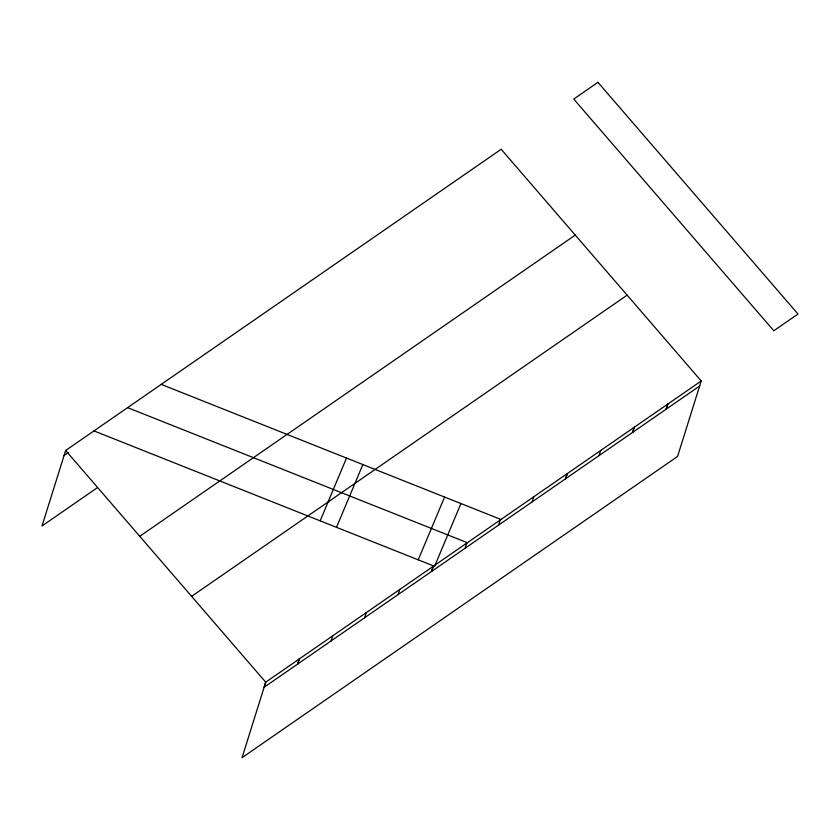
<?xml version="1.0" encoding="UTF-8"?>
<svg xmlns="http://www.w3.org/2000/svg" width="840" height="840" viewBox="0 0 840 840"><rect width="100%" height="100%" fill="white"/><g stroke="black" fill="none" stroke-linecap="round" stroke-linejoin="round"><path stroke-width="1.26" d="M331.128 640.899L332.714 635.838M364.633 617.726L366.219 612.665M398.129 594.562L399.714 589.491M465.14 548.216L466.715 543.154M498.635 525.053L500.22 519.981M532.14 501.879L533.715 496.818M599.141 455.543L600.716 450.471M701.222 380.961L265.713 682.175L242.056 757.67L677.565 456.456L701.222 380.961L501.165 149.268L65.657 450.481L42 525.976L97.482 487.599M320.156 520.832L346.51 458.052M336.494 527.331L362.859 464.552M418.226 559.828L444.591 497.049M460.94 503.548L434.574 566.328L93.965 430.899M64.071 455.543L68.25 452.644M139.755 536.298L575.264 235.084M191.615 596.358L627.123 295.155M699.636 386.032L264.127 687.246L265.713 682.175L65.657 450.481M161.217 384.384L500.966 519.466M127.596 407.642L467.334 542.724M299.219 659.001L297.623 664.073L299.219 659.001M433.219 566.317L431.634 571.389L433.219 566.328M567.221 473.644L565.635 478.706L567.221 473.644M634.221 427.298L632.635 432.369L634.221 427.308M667.726 404.135L666.13 409.206L667.716 404.135M597.944 82.331L573.751 99.067L773.808 330.76L798 314.024L597.944 82.331"/></g></svg>
